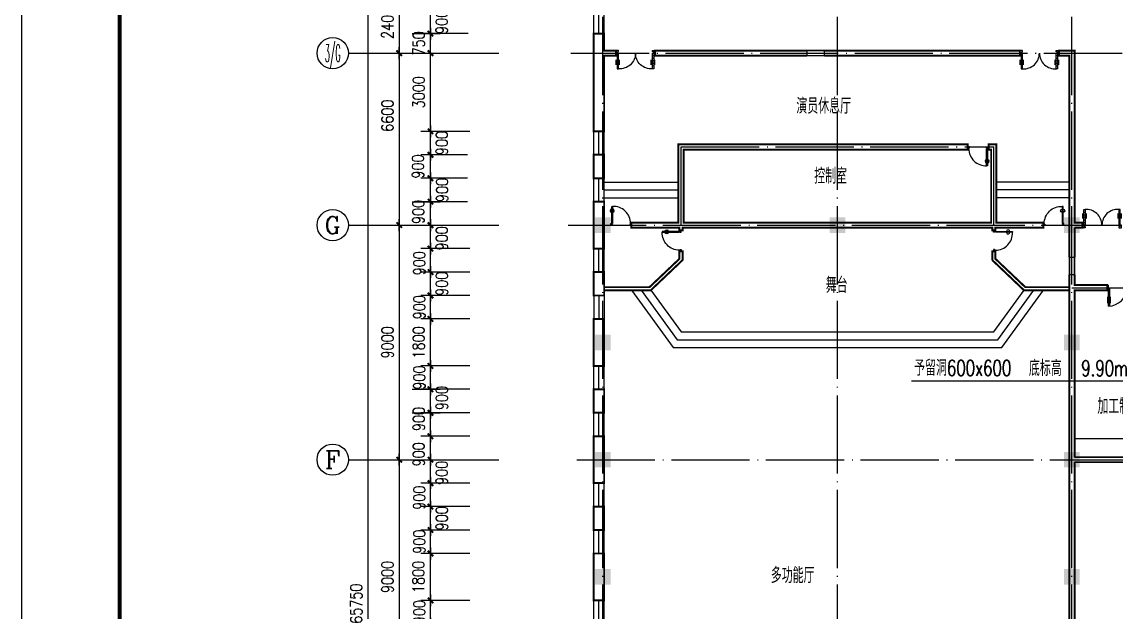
# Model space of a CAD drawing. Extents: x -55219 to 470149, y 494712 to 780039.
# Drawn here: x 78170 to 120154, y 735240 to 757890 of the extents above; entities that cross this region are included whole.
import ezdxf
from ezdxf.enums import TextEntityAlignment as Align

# ---------------------------------------------------------------- set-up
doc = ezdxf.new("R2010")
doc.units = 0
doc.header["$LTSCALE"] = 1500
doc.header["$MEASUREMENT"] = 0
doc.linetypes.add('DOTE', pattern=[2.42, 2, -0.2, 0.02, -0.2])
doc.layers.get('0').update_dxf_attribs({"linetype": 'CONTINUOUS'})
doc.layers.get('DEFPOINTS').update_dxf_attribs({"linetype": 'CONTINUOUS'})
for name, color, linetype in [('AXIS', 3, 'CONTINUOUS'), ('AXIS_TEXT', 7, 'CONTINUOUS'), ('COLUMN', 7, 'CONTINUOUS'), ('DOTE', 1, 'DOTE'), ('LVTRY', 6, 'CONTINUOUS'), ('PUB_DIM', 3, 'CONTINUOUS'), ('PUB_TEXT', 7, 'CONTINUOUS'), ('PUB_TITLE', 4, 'CONTINUOUS'), ('PUB_WALL', 255, 'CONTINUOUS'), ('STAIR', 2, 'CONTINUOUS'), ('WALL', 255, 'CONTINUOUS'), ('WINDOW', 2, 'CONTINUOUS'), ('WINDOW_TEXT', 7, 'CONTINUOUS')]:
    doc.layers.add(name, color=color, linetype=linetype)
doc.styles.add('_HZTXT', font='txt.shx', dxfattribs={"width": 0.8, "bigfont": 'hztxt.shx'})
doc.styles.add('COMPLEX', font='COMPLEX')
doc.styles.add('DIM_FONT', font='SIMPLEX.shx', dxfattribs={"width": 0.8})
doc.styles.add('SIMPLEX', font='SIMPLEX.SHX')
doc.dimstyles.new('AXIS150', dxfattribs={"dimscale": 1.5, "dimtxt": 300, "dimasz": 1, "dimexe": 250, "dimexo": 300, "dimgap": 150, "dimtad": 1, "dimdec": 0, "dimzin": 0, "dimdsep": 46, "dimtxsty": 'DIM_FONT', "dimblk": '_DIMX', "dimcen": 0.09, "dimse1": 1, "dimse2": 1, "dimclrt": 7, "dimadec": 0, "dimazin": 0, "dimtfac": 1, "dimtdec": 0, "dimtix": 1, "dimtmove": 2, "dimatfit": 3, "dimldrblk": '_DIMX', "dimfxl": 1, "dimtolj": 1, "dimtzin": 0, "dimarcsym": 0})
doc.dimstyles.new('DIMA150', dxfattribs={"dimscale": 1.5, "dimtxt": 300, "dimasz": 1, "dimexe": 250, "dimexo": 300, "dimgap": 150, "dimtad": 1, "dimdec": 0, "dimzin": 0, "dimdsep": 46, "dimtxsty": 'DIM_FONT', "dimblk": '_DIMX', "dimcen": 0.09, "dimse1": 1, "dimclrt": 7, "dimadec": 0, "dimazin": 0, "dimtfac": 1, "dimtdec": 0, "dimtix": 1, "dimtmove": 2, "dimatfit": 3, "dimldrblk": '_DIMX', "dimfxl": 1, "dimtolj": 1, "dimtzin": 0, "dimarcsym": 0})
doc.dimstyles.new('DIMB150', dxfattribs={"dimscale": 1.5, "dimtxt": 300, "dimasz": 1, "dimexe": 250, "dimexo": 300, "dimgap": 150, "dimtad": 1, "dimdec": 0, "dimzin": 0, "dimdsep": 46, "dimtxsty": 'DIM_FONT', "dimblk": '_DIMX', "dimcen": 0.09, "dimse2": 1, "dimclrt": 7, "dimadec": 0, "dimazin": 0, "dimtfac": 1, "dimtdec": 0, "dimtix": 1, "dimtmove": 2, "dimatfit": 3, "dimldrblk": '_DIMX', "dimfxl": 1, "dimtolj": 1, "dimtzin": 0, "dimarcsym": 0})
doc.dimstyles.new('DIMN150', dxfattribs={"dimscale": 1.5, "dimtxt": 300, "dimasz": 1, "dimexe": 250, "dimexo": 300, "dimgap": 150, "dimtad": 1, "dimdec": 0, "dimzin": 0, "dimdsep": 46, "dimtxsty": 'DIM_FONT', "dimblk": '_DIMX', "dimcen": 0.09, "dimclrt": 7, "dimadec": 0, "dimazin": 0, "dimtfac": 1, "dimtdec": 0, "dimtix": 1, "dimtmove": 2, "dimatfit": 3, "dimldrblk": '_DIMX', "dimfxl": 1, "dimtolj": 1, "dimtzin": 0, "dimarcsym": 0})

# ---------------------------------------------------------------- blocks, each defined once
blk = doc.blocks.new('_FZH')
blk.add_solid([(0.5, 0.5), (0.5, -0.5), (-0.5, 0.5), (-0.5, -0.5)])
blk = doc.blocks.new('_DIMX')
blk.add_line((-150, 0), (150, 0))
at = {"const_width": 50}
blk.add_lwpolyline([(-70, -70), (70, 70)], dxfattribs=at)
blk = doc.blocks.new('*D1139')
at = {"color": 0, "linetype": 'ByBlock'}
for p, q in [((95355, 741990), (93472, 741990)), ((93847, 741092), (93847, 741989))]:
    blk.add_line(p, q, dxfattribs=at)
at = {"layer": 'DEFPOINTS', "color": 0, "linetype": 'ByBlock'}
for p in [(93847, 741990), (95805, 741990), (95805, 741090)]:
    blk.add_point(p, dxfattribs=at)
at = {"color": 0, "linetype": 'ByBlock', "xscale": 1.5, "yscale": 1.5, "zscale": 1.5}
for p, rotation in [((93847, 741990), 90), ((93847, 741090), 270)]:
    blk.add_blockref('_DIMX', p, dxfattribs=dict(at, rotation=rotation))
at = {"color": 7, "linetype": 'ByBlock', "insert": (93394, 741293), "char_height": 450, "attachment_point": 5, "rotation": 90, "style": 'DIM_FONT'}
blk.add_mtext('\\A1;900', dxfattribs=at)
blk = doc.blocks.new('*D1138')
at = {"color": 0, "linetype": 'ByBlock'}
for p, q in [((95355, 742890), (93472, 742890)), ((93847, 741992), (93847, 742889)), ((95355, 741990), (93472, 741990))]:
    blk.add_line(p, q, dxfattribs=at)
at = {"layer": 'DEFPOINTS', "color": 0, "linetype": 'ByBlock'}
for p in [(93847, 742890), (95805, 742890), (95805, 741990)]:
    blk.add_point(p, dxfattribs=at)
at = {"color": 0, "linetype": 'ByBlock', "xscale": 1.5, "yscale": 1.5, "zscale": 1.5}
for p, rotation in [((93847, 742890), 90), ((93847, 741990), 270)]:
    blk.add_blockref('_DIMX', p, dxfattribs=dict(at, rotation=rotation))
at = {"color": 7, "linetype": 'ByBlock', "insert": (93397, 742650), "char_height": 450, "attachment_point": 5, "rotation": 90, "style": 'DIM_FONT'}
blk.add_mtext('\\A1;900', dxfattribs=at)
blk = doc.blocks.new('*D1137')
at = {"color": 0, "linetype": 'ByBlock'}
for p, q in [((93847, 749192), (93847, 750089)), ((95355, 749190), (93472, 749190))]:
    blk.add_line(p, q, dxfattribs=at)
at = {"layer": 'DEFPOINTS', "color": 0, "linetype": 'ByBlock'}
for p in [(93847, 750090), (95805, 750090), (95805, 749190)]:
    blk.add_point(p, dxfattribs=at)
at = {"color": 0, "linetype": 'ByBlock', "xscale": 1.5, "yscale": 1.5, "zscale": 1.5}
for p, rotation in [((93847, 750090), 90), ((93847, 749190), 270)]:
    blk.add_blockref('_DIMX', p, dxfattribs=dict(at, rotation=rotation))
at = {"color": 7, "linetype": 'ByBlock', "insert": (94279, 749584), "char_height": 450, "attachment_point": 5, "rotation": 90, "style": 'DIM_FONT'}
blk.add_mtext('\\A1;900', dxfattribs=at)
blk = doc.blocks.new('*D1136')
at = {"color": 0, "linetype": 'ByBlock'}
for p, q in [((93150, 743790), (94222, 743790)), ((93847, 742892), (93847, 743789)), ((93150, 742890), (94222, 742890))]:
    blk.add_line(p, q, dxfattribs=at)
at = {"layer": 'DEFPOINTS', "color": 0, "linetype": 'ByBlock'}
for p in [(92700, 743790), (93847, 743790), (92700, 742890)]:
    blk.add_point(p, dxfattribs=at)
at = {"color": 0, "linetype": 'ByBlock', "xscale": 1.5, "yscale": 1.5, "zscale": 1.5}
for p, rotation in [((93847, 743790), 90), ((93847, 742890), 270)]:
    blk.add_blockref('_DIMX', p, dxfattribs=dict(at, rotation=rotation))
at = {"color": 7, "linetype": 'ByBlock', "insert": (94282, 743453), "char_height": 450, "attachment_point": 5, "rotation": 90, "style": 'DIM_FONT'}
blk.add_mtext('\\A1;900', dxfattribs=at)
blk = doc.blocks.new('*D1135')
at = {"color": 0, "linetype": 'ByBlock'}
for p, q in [((95355, 744690), (93472, 744690)), ((93847, 743792), (93847, 744689)), ((95355, 743790), (93472, 743790))]:
    blk.add_line(p, q, dxfattribs=at)
at = {"layer": 'DEFPOINTS', "color": 0, "linetype": 'ByBlock'}
for p in [(93847, 744690), (95805, 744690), (95805, 743790)]:
    blk.add_point(p, dxfattribs=at)
at = {"color": 0, "linetype": 'ByBlock', "xscale": 1.5, "yscale": 1.5, "zscale": 1.5}
for p, rotation in [((93847, 744690), 90), ((93847, 743790), 270)]:
    blk.add_blockref('_DIMX', p, dxfattribs=dict(at, rotation=rotation))
at = {"color": 7, "linetype": 'ByBlock', "insert": (93418, 744240), "char_height": 450, "attachment_point": 5, "rotation": 90, "style": 'DIM_FONT'}
blk.add_mtext('\\A1;900', dxfattribs=at)
blk = doc.blocks.new('*D1134')
at = {"color": 0, "linetype": 'ByBlock'}
for p, q in [((95355, 746490), (93472, 746490)), ((93847, 744692), (93847, 746489)), ((95355, 744690), (93472, 744690))]:
    blk.add_line(p, q, dxfattribs=at)
at = {"layer": 'DEFPOINTS', "color": 0, "linetype": 'ByBlock'}
for p in [(93847, 746490), (95805, 746490), (95805, 744690)]:
    blk.add_point(p, dxfattribs=at)
at = {"color": 0, "linetype": 'ByBlock', "xscale": 1.5, "yscale": 1.5, "zscale": 1.5}
for p, rotation in [((93847, 746490), 90), ((93847, 744690), 270)]:
    blk.add_blockref('_DIMX', p, dxfattribs=dict(at, rotation=rotation))
at = {"color": 7, "linetype": 'ByBlock', "insert": (93393, 745590), "char_height": 450, "attachment_point": 5, "rotation": 90, "style": 'DIM_FONT'}
blk.add_mtext('\\A1;1800', dxfattribs=at)
blk = doc.blocks.new('*D1133')
at = {"color": 0, "linetype": 'ByBlock'}
for p, q in [((95355, 747390), (93472, 747390)), ((93847, 746492), (93847, 747389)), ((95355, 746490), (93472, 746490))]:
    blk.add_line(p, q, dxfattribs=at)
at = {"layer": 'DEFPOINTS', "color": 0, "linetype": 'ByBlock'}
for p in [(93847, 747390), (95805, 747390), (95805, 746490)]:
    blk.add_point(p, dxfattribs=at)
at = {"color": 0, "linetype": 'ByBlock', "xscale": 1.5, "yscale": 1.5, "zscale": 1.5}
for p, rotation in [((93847, 747390), 90), ((93847, 746490), 270)]:
    blk.add_blockref('_DIMX', p, dxfattribs=dict(at, rotation=rotation))
at = {"color": 7, "linetype": 'ByBlock', "insert": (93418, 746940), "char_height": 450, "attachment_point": 5, "rotation": 90, "style": 'DIM_FONT'}
blk.add_mtext('\\A1;900', dxfattribs=at)
blk = doc.blocks.new('*D1132')
at = {"color": 0, "linetype": 'ByBlock'}
for p, q in [((95355, 748290), (93472, 748290)), ((93847, 747392), (93847, 748289)), ((95355, 747390), (93472, 747390))]:
    blk.add_line(p, q, dxfattribs=at)
at = {"layer": 'DEFPOINTS', "color": 0, "linetype": 'ByBlock'}
for p in [(93847, 748290), (95805, 748290), (95805, 747390)]:
    blk.add_point(p, dxfattribs=at)
at = {"color": 0, "linetype": 'ByBlock', "xscale": 1.5, "yscale": 1.5, "zscale": 1.5}
for p, rotation in [((93847, 748290), 90), ((93847, 747390), 270)]:
    blk.add_blockref('_DIMX', p, dxfattribs=dict(at, rotation=rotation))
at = {"color": 7, "linetype": 'ByBlock', "insert": (94282, 747840), "char_height": 450, "attachment_point": 5, "rotation": 90, "style": 'DIM_FONT'}
blk.add_mtext('\\A1;900', dxfattribs=at)
blk = doc.blocks.new('*D1131')
at = {"color": 0, "linetype": 'ByBlock'}
for p, q in [((95355, 749190), (93472, 749190)), ((93847, 748292), (93847, 749189)), ((95355, 748290), (93472, 748290))]:
    blk.add_line(p, q, dxfattribs=at)
at = {"layer": 'DEFPOINTS', "color": 0, "linetype": 'ByBlock'}
for p in [(93847, 749190), (95805, 749190), (95805, 748290)]:
    blk.add_point(p, dxfattribs=at)
at = {"color": 0, "linetype": 'ByBlock', "xscale": 1.5, "yscale": 1.5, "zscale": 1.5}
for p, rotation in [((93847, 749190), 90), ((93847, 748290), 270)]:
    blk.add_blockref('_DIMX', p, dxfattribs=dict(at, rotation=rotation))
at = {"color": 7, "linetype": 'ByBlock', "insert": (93418, 748628), "char_height": 450, "attachment_point": 5, "rotation": 90, "style": 'DIM_FONT'}
blk.add_mtext('\\A1;900', dxfattribs=at)
blk = doc.blocks.new('*D1129')
at = {"color": 0, "linetype": 'ByBlock'}
for p, q in [((95293, 758340), (93472, 758340)), ((93847, 757442), (93847, 758339)), ((95293, 757440), (93472, 757440))]:
    blk.add_line(p, q, dxfattribs=at)
at = {"layer": 'DEFPOINTS', "color": 0, "linetype": 'ByBlock'}
for p in [(93847, 758340), (95743, 758340), (95743, 757440)]:
    blk.add_point(p, dxfattribs=at)
at = {"color": 0, "linetype": 'ByBlock', "xscale": 1.5, "yscale": 1.5, "zscale": 1.5}
for p, rotation in [((93847, 758340), 90), ((93847, 757440), 270)]:
    blk.add_blockref('_DIMX', p, dxfattribs=dict(at, rotation=rotation))
at = {"color": 7, "linetype": 'ByBlock', "insert": (94279, 757890), "char_height": 450, "attachment_point": 5, "rotation": 90, "style": 'DIM_FONT'}
blk.add_mtext('\\A1;900', dxfattribs=at)
blk = doc.blocks.new('*D1128')
at = {"color": 0, "linetype": 'ByBlock'}
for p, q in [((93150, 757440), (94222, 757440)), ((93847, 757442), (93847, 757443)), ((93847, 756690), (93847, 757440)), ((93847, 756689), (93847, 756687))]:
    blk.add_line(p, q, dxfattribs=at)
at = {"layer": 'DEFPOINTS', "color": 0, "linetype": 'ByBlock'}
for p in [(92700, 757440), (93847, 757440), (92700, 756690)]:
    blk.add_point(p, dxfattribs=at)
at = {"color": 0, "linetype": 'ByBlock', "xscale": 1.5, "yscale": 1.5, "zscale": 1.5}
for p, rotation in [((93847, 757440), 270), ((93847, 756690), 90)]:
    blk.add_blockref('_DIMX', p, dxfattribs=dict(at, rotation=rotation))
at = {"color": 7, "linetype": 'ByBlock', "insert": (93397, 757065), "char_height": 450, "attachment_point": 5, "rotation": 90, "style": 'DIM_FONT'}
blk.add_mtext('\\A1;750', dxfattribs=at)
blk = doc.blocks.new('*D1127')
at = {"color": 0, "linetype": 'ByBlock'}
for p, q in [((93847, 753692), (93847, 756689)), ((95355, 753690), (93472, 753690))]:
    blk.add_line(p, q, dxfattribs=at)
at = {"layer": 'DEFPOINTS', "color": 0, "linetype": 'ByBlock'}
for p in [(93847, 756690), (95805, 756690), (95805, 753690)]:
    blk.add_point(p, dxfattribs=at)
at = {"color": 0, "linetype": 'ByBlock', "xscale": 1.5, "yscale": 1.5, "zscale": 1.5}
for p, rotation in [((93847, 756690), 90), ((93847, 753690), 270)]:
    blk.add_blockref('_DIMX', p, dxfattribs=dict(at, rotation=rotation))
at = {"color": 7, "linetype": 'ByBlock', "insert": (93397, 755190), "char_height": 450, "attachment_point": 5, "rotation": 90, "style": 'DIM_FONT'}
blk.add_mtext('\\A1;3000', dxfattribs=at)
blk = doc.blocks.new('*D1126')
at = {"color": 0, "linetype": 'ByBlock'}
for p, q in [((95269, 753690), (93472, 753690)), ((93847, 752792), (93847, 753689)), ((95269, 752790), (93472, 752790))]:
    blk.add_line(p, q, dxfattribs=at)
at = {"layer": 'DEFPOINTS', "color": 0, "linetype": 'ByBlock'}
for p in [(93847, 753690), (95719, 753690), (95719, 752790)]:
    blk.add_point(p, dxfattribs=at)
at = {"color": 0, "linetype": 'ByBlock', "xscale": 1.5, "yscale": 1.5, "zscale": 1.5}
for p, rotation in [((93847, 753690), 90), ((93847, 752790), 270)]:
    blk.add_blockref('_DIMX', p, dxfattribs=dict(at, rotation=rotation))
at = {"color": 7, "linetype": 'ByBlock', "insert": (94279, 753240), "char_height": 450, "attachment_point": 5, "rotation": 90, "style": 'DIM_FONT'}
blk.add_mtext('\\A1;900', dxfattribs=at)
blk = doc.blocks.new('*D1125')
at = {"color": 0, "linetype": 'ByBlock'}
for p, q in [((95269, 752790), (93472, 752790)), ((93847, 751892), (93847, 752789)), ((95269, 751890), (93472, 751890))]:
    blk.add_line(p, q, dxfattribs=at)
at = {"layer": 'DEFPOINTS', "color": 0, "linetype": 'ByBlock'}
for p in [(93847, 752790), (95719, 752790), (95719, 751890)]:
    blk.add_point(p, dxfattribs=at)
at = {"color": 0, "linetype": 'ByBlock', "xscale": 1.5, "yscale": 1.5, "zscale": 1.5}
for p, rotation in [((93847, 752790), 90), ((93847, 751890), 270)]:
    blk.add_blockref('_DIMX', p, dxfattribs=dict(at, rotation=rotation))
at = {"color": 7, "linetype": 'ByBlock', "insert": (93366, 752340), "char_height": 450, "attachment_point": 5, "rotation": 90, "style": 'DIM_FONT'}
blk.add_mtext('\\A1;900', dxfattribs=at)
blk = doc.blocks.new('*D1124')
at = {"color": 0, "linetype": 'ByBlock'}
for p, q in [((95269, 751890), (93472, 751890)), ((93847, 750992), (93847, 751889)), ((95269, 750990), (93472, 750990))]:
    blk.add_line(p, q, dxfattribs=at)
at = {"layer": 'DEFPOINTS', "color": 0, "linetype": 'ByBlock'}
for p in [(93847, 751890), (95719, 751890), (95719, 750990)]:
    blk.add_point(p, dxfattribs=at)
at = {"color": 0, "linetype": 'ByBlock', "xscale": 1.5, "yscale": 1.5, "zscale": 1.5}
for p, rotation in [((93847, 751890), 90), ((93847, 750990), 270)]:
    blk.add_blockref('_DIMX', p, dxfattribs=dict(at, rotation=rotation))
at = {"color": 7, "linetype": 'ByBlock', "insert": (94293, 751440), "char_height": 450, "attachment_point": 5, "rotation": 90, "style": 'DIM_FONT'}
blk.add_mtext('\\A1;900', dxfattribs=at)
blk = doc.blocks.new('*D1123')
at = {"color": 0, "linetype": 'ByBlock'}
for p, q in [((93150, 750990), (94222, 750990)), ((93847, 750092), (93847, 750989))]:
    blk.add_line(p, q, dxfattribs=at)
at = {"layer": 'DEFPOINTS', "color": 0, "linetype": 'ByBlock'}
for p in [(92700, 750990), (93847, 750990), (92700, 750090)]:
    blk.add_point(p, dxfattribs=at)
at = {"color": 0, "linetype": 'ByBlock', "xscale": 1.5, "yscale": 1.5, "zscale": 1.5}
for p, rotation in [((93847, 750990), 90), ((93847, 750090), 270)]:
    blk.add_blockref('_DIMX', p, dxfattribs=dict(at, rotation=rotation))
at = {"color": 7, "linetype": 'ByBlock', "insert": (93380, 750597), "char_height": 450, "attachment_point": 5, "rotation": 90, "style": 'DIM_FONT'}
blk.add_mtext('\\A1;900', dxfattribs=at)
blk = doc.blocks.new('*D1122')
at = {"color": 0, "linetype": 'ByBlock'}
for p, q in [((93847, 740192), (93847, 741089)), ((95355, 740190), (93472, 740190))]:
    blk.add_line(p, q, dxfattribs=at)
at = {"layer": 'DEFPOINTS', "color": 0, "linetype": 'ByBlock'}
for p in [(93847, 741090), (95805, 741090), (95805, 740190)]:
    blk.add_point(p, dxfattribs=at)
at = {"color": 0, "linetype": 'ByBlock', "xscale": 1.5, "yscale": 1.5, "zscale": 1.5}
for p, rotation in [((93847, 741090), 90), ((93847, 740190), 270)]:
    blk.add_blockref('_DIMX', p, dxfattribs=dict(at, rotation=rotation))
at = {"color": 7, "linetype": 'ByBlock', "insert": (94279, 740584), "char_height": 450, "attachment_point": 5, "rotation": 90, "style": 'DIM_FONT'}
blk.add_mtext('\\A1;900', dxfattribs=at)
blk = doc.blocks.new('*D1121')
at = {"color": 0, "linetype": 'ByBlock'}
for p, q in [((95355, 740190), (93472, 740190)), ((93847, 739292), (93847, 740189)), ((95355, 739290), (93472, 739290))]:
    blk.add_line(p, q, dxfattribs=at)
at = {"layer": 'DEFPOINTS', "color": 0, "linetype": 'ByBlock'}
for p in [(93847, 740190), (95805, 740190), (95805, 739290)]:
    blk.add_point(p, dxfattribs=at)
at = {"color": 0, "linetype": 'ByBlock', "xscale": 1.5, "yscale": 1.5, "zscale": 1.5}
for p, rotation in [((93847, 740190), 90), ((93847, 739290), 270)]:
    blk.add_blockref('_DIMX', p, dxfattribs=dict(at, rotation=rotation))
at = {"color": 7, "linetype": 'ByBlock', "insert": (93418, 739628), "char_height": 450, "attachment_point": 5, "rotation": 90, "style": 'DIM_FONT'}
blk.add_mtext('\\A1;900', dxfattribs=at)
blk = doc.blocks.new('*D1120')
at = {"color": 0, "linetype": 'ByBlock'}
for p, q in [((95355, 739290), (93472, 739290)), ((93847, 738392), (93847, 739289)), ((95355, 738390), (93472, 738390))]:
    blk.add_line(p, q, dxfattribs=at)
at = {"layer": 'DEFPOINTS', "color": 0, "linetype": 'ByBlock'}
for p in [(93847, 739290), (95805, 739290), (95805, 738390)]:
    blk.add_point(p, dxfattribs=at)
at = {"color": 0, "linetype": 'ByBlock', "xscale": 1.5, "yscale": 1.5, "zscale": 1.5}
for p, rotation in [((93847, 739290), 90), ((93847, 738390), 270)]:
    blk.add_blockref('_DIMX', p, dxfattribs=dict(at, rotation=rotation))
at = {"color": 7, "linetype": 'ByBlock', "insert": (94282, 738840), "char_height": 450, "attachment_point": 5, "rotation": 90, "style": 'DIM_FONT'}
blk.add_mtext('\\A1;900', dxfattribs=at)
blk = doc.blocks.new('*D1119')
at = {"color": 0, "linetype": 'ByBlock'}
for p, q in [((95355, 738390), (93472, 738390)), ((93847, 737492), (93847, 738389)), ((95355, 737490), (93472, 737490))]:
    blk.add_line(p, q, dxfattribs=at)
at = {"layer": 'DEFPOINTS', "color": 0, "linetype": 'ByBlock'}
for p in [(93847, 738390), (95805, 738390), (95805, 737490)]:
    blk.add_point(p, dxfattribs=at)
at = {"color": 0, "linetype": 'ByBlock', "xscale": 1.5, "yscale": 1.5, "zscale": 1.5}
for p, rotation in [((93847, 738390), 90), ((93847, 737490), 270)]:
    blk.add_blockref('_DIMX', p, dxfattribs=dict(at, rotation=rotation))
at = {"color": 7, "linetype": 'ByBlock', "insert": (93418, 737940), "char_height": 450, "attachment_point": 5, "rotation": 90, "style": 'DIM_FONT'}
blk.add_mtext('\\A1;900', dxfattribs=at)
blk = doc.blocks.new('*D1118')
at = {"color": 0, "linetype": 'ByBlock'}
for p, q in [((95355, 737490), (93472, 737490)), ((93847, 735692), (93847, 737489)), ((95355, 735690), (93472, 735690))]:
    blk.add_line(p, q, dxfattribs=at)
at = {"layer": 'DEFPOINTS', "color": 0, "linetype": 'ByBlock'}
for p in [(93847, 737490), (95805, 737490), (95805, 735690)]:
    blk.add_point(p, dxfattribs=at)
at = {"color": 0, "linetype": 'ByBlock', "xscale": 1.5, "yscale": 1.5, "zscale": 1.5}
for p, rotation in [((93847, 737490), 90), ((93847, 735690), 270)]:
    blk.add_blockref('_DIMX', p, dxfattribs=dict(at, rotation=rotation))
at = {"color": 7, "linetype": 'ByBlock', "insert": (93383, 736590), "char_height": 450, "attachment_point": 5, "rotation": 90, "style": 'DIM_FONT'}
blk.add_mtext('\\A1;1800', dxfattribs=at)
blk = doc.blocks.new('*D1117')
at = {"color": 0, "linetype": 'ByBlock'}
for p, q in [((95355, 735690), (93472, 735690)), ((93847, 734792), (93847, 735689)), ((95355, 734790), (93472, 734790))]:
    blk.add_line(p, q, dxfattribs=at)
at = {"layer": 'DEFPOINTS', "color": 0, "linetype": 'ByBlock'}
for p in [(93847, 735690), (95805, 735690), (95805, 734790)]:
    blk.add_point(p, dxfattribs=at)
at = {"color": 0, "linetype": 'ByBlock', "xscale": 1.5, "yscale": 1.5, "zscale": 1.5}
for p, rotation in [((93847, 735690), 90), ((93847, 734790), 270)]:
    blk.add_blockref('_DIMX', p, dxfattribs=dict(at, rotation=rotation))
at = {"color": 7, "linetype": 'ByBlock', "insert": (93418, 735240), "char_height": 450, "attachment_point": 5, "rotation": 90, "style": 'DIM_FONT'}
blk.add_mtext('\\A1;900', dxfattribs=at)
blk = doc.blocks.new('_WBLK')
for p, q in [((-0.5, 0.5), (0.5, 0.5)), ((-0.5, 0), (0.5, 0)), ((-0.5, -0.5), (0.5, -0.5))]:
    blk.add_line(p, q)
at = {"layer": 'WINDOW_TEXT', "style": 'SIMPLEX', "flags": 9}
blk.add_attdef('A', text='', height=1, dxfattribs=at).set_placement((0, 1.5), align=Align.MIDDLE)
blk = doc.blocks.new('M_A20TUI')
for p, q in [((-0.483, 0.396), (-0.483, 0.235)), ((-0.467, 0.471), (-0.467, -0.062)), ((-0.433, 0.47), (-0.433, 0.004)), ((-0.417, 0.396), (-0.417, 0.235)), ((0.417, 0.396), (0.417, 0.235)), ((0.433, 0.47), (0.433, 0.004)), ((0.467, 0.471), (0.467, -0.062)), ((0.483, 0.396), (0.483, 0.235)), ((-0.5, 0.004), (-0.433, 0.004)), ((-0.5, 0.004), (-0.5, -0.062)), ((0.5, 0.004), (0.433, 0.004)), ((0.5, 0.004), (0.5, -0.062)), ((-0.5, -0.062), (-0.467, -0.062)), ((0.5, -0.062), (0.467, -0.062))]:
    blk.add_line(p, q)
for centre, start, end in [((-0.467, 0.004), 0, 90), ((0.467, 0.004), 90, 180)]:
    blk.add_arc(centre, 0.467, start, end)
blk = doc.blocks.new('M_A21OEG')
for p, q in [((-0.495, 0.3), (-0.495, 0.172)), ((-0.467, 0), (-0.467, 0.4)), ((-0.467, 0), (-0.467, 0.4)), ((-0.467, 0.4), (-0.433, 0.4)), ((-0.467, 0), (-0.467, 0.4)), ((-0.467, 0.333), (-0.433, 0.333)), ((-0.433, 0.4), (-0.433, 0)), ((-0.433, 0.4), (-0.433, 0)), ((-0.405, 0.3), (-0.405, 0.172)), ((0.405, 0.3), (0.405, 0.172)), ((0.433, 0.4), (0.433, 0)), ((0.467, 0.4), (0.433, 0.4)), ((0.467, 0.333), (0.433, 0.333)), ((0.467, 0), (0.467, 0.4)), ((0.495, 0.3), (0.495, 0.172)), ((-0.5, 0), (-0.467, 0)), ((-0.5, -0.067), (-0.5, 0)), ((-0.5, -0.067), (-0.5, 0)), ((-0.467, 0.267), (-0.433, 0.267)), ((-0.467, 0.2), (-0.433, 0.2)), ((-0.467, 0.133), (-0.433, 0.133)), ((-0.467, 0.067), (-0.433, 0.067)), ((-0.467, 0), (-0.467, -0.033)), ((-0.433, 0), (-0.467, 0)), ((-0.433, 0), (-0.467, 0)), ((-0.467, 0), (-0.467, -0.033)), ((-0.433, 0), (-0.467, 0)), ((0.467, 0.267), (0.433, 0.267)), ((0.467, 0.2), (0.433, 0.2)), ((0.467, 0.133), (0.433, 0.133)), ((0.467, 0.067), (0.433, 0.067)), ((0.433, 0), (0.467, 0)), ((0.467, 0), (0.467, -0.033)), ((0.5, 0), (0.467, 0)), ((0.5, -0.067), (0.5, 0)), ((-0.433, -0.067), (-0.5, -0.067)), ((-0.467, -0.033), (-0.433, -0.033)), ((-0.433, -0.033), (-0.433, -0.067)), ((0.467, -0.033), (0.433, -0.033)), ((0.433, -0.033), (0.433, -0.067)), ((0.433, -0.067), (0.5, -0.067))]:
    blk.add_line(p, q)
for centre, start, end in [((-0.4, 0.001), 359.8007, 94.7805), ((0.4, 0.001), 85.2195, 180.1993)]:
    blk.add_arc(centre, 0.4, start, end)
blk = doc.blocks.new('*D1030')
at = {"color": 0, "linetype": 'ByBlock'}
for p, q in [((95355, 768439), (91072, 768439)), ((91447, 768437), (91447, 702690)), ((95355, 702689), (91072, 702689))]:
    blk.add_line(p, q, dxfattribs=at)
at = {"layer": 'DEFPOINTS', "color": 0, "linetype": 'ByBlock'}
for p in [(95805, 768439), (91447, 702689), (95805, 702689)]:
    blk.add_point(p, dxfattribs=at)
at = {"color": 0, "linetype": 'ByBlock', "xscale": 1.5, "yscale": 1.5, "zscale": 1.5}
for p, rotation in [((91447, 768439), 90), ((91447, 702689), 270)]:
    blk.add_blockref('_DIMX', p, dxfattribs=dict(at, rotation=rotation))
at = {"color": 7, "linetype": 'ByBlock', "insert": (90997, 735564), "char_height": 450, "attachment_point": 5, "rotation": 90, "style": 'DIM_FONT'}
blk.add_mtext('\\A1;65750', dxfattribs=at)
blk = doc.blocks.new('*D1027')
at = {"color": 0, "linetype": 'ByBlock'}
blk.add_line((92647, 741089), (92647, 732092), dxfattribs=at)
at = {"layer": 'DEFPOINTS', "color": 0, "linetype": 'ByBlock'}
for p in [(96474, 741090), (92647, 732090), (96474, 732090)]:
    blk.add_point(p, dxfattribs=at)
at = {"color": 0, "linetype": 'ByBlock', "xscale": 1.5, "yscale": 1.5, "zscale": 1.5}
for p, rotation in [((92647, 741090), 90), ((92647, 732090), 270)]:
    blk.add_blockref('_DIMX', p, dxfattribs=dict(at, rotation=rotation))
at = {"color": 7, "linetype": 'ByBlock', "insert": (92197, 736590), "char_height": 450, "attachment_point": 5, "rotation": 90, "style": 'DIM_FONT'}
blk.add_mtext('\\A1;9000', dxfattribs=at)
blk = doc.blocks.new('*D1026')
at = {"color": 0, "linetype": 'ByBlock'}
blk.add_line((92647, 750089), (92647, 741092), dxfattribs=at)
at = {"layer": 'DEFPOINTS', "color": 0, "linetype": 'ByBlock'}
for p in [(96474, 750090), (92647, 741090), (96474, 741090)]:
    blk.add_point(p, dxfattribs=at)
at = {"color": 0, "linetype": 'ByBlock', "xscale": 1.5, "yscale": 1.5, "zscale": 1.5}
for p, rotation in [((92647, 750090), 90), ((92647, 741090), 270)]:
    blk.add_blockref('_DIMX', p, dxfattribs=dict(at, rotation=rotation))
at = {"color": 7, "linetype": 'ByBlock', "insert": (92197, 745590), "char_height": 450, "attachment_point": 5, "rotation": 90, "style": 'DIM_FONT'}
blk.add_mtext('\\A1;9000', dxfattribs=at)
blk = doc.blocks.new('*D1024')
at = {"color": 0, "linetype": 'ByBlock'}
blk.add_line((92647, 756689), (92647, 750092), dxfattribs=at)
at = {"layer": 'DEFPOINTS', "color": 0, "linetype": 'ByBlock'}
for p in [(96474, 756690), (92647, 750090), (96474, 750090)]:
    blk.add_point(p, dxfattribs=at)
at = {"color": 0, "linetype": 'ByBlock', "xscale": 1.5, "yscale": 1.5, "zscale": 1.5}
for p, rotation in [((92647, 756690), 90), ((92647, 750090), 270)]:
    blk.add_blockref('_DIMX', p, dxfattribs=dict(at, rotation=rotation))
at = {"color": 7, "linetype": 'ByBlock', "insert": (92197, 754290), "char_height": 450, "attachment_point": 5, "rotation": 90, "style": 'DIM_FONT'}
blk.add_mtext('\\A1;6600', dxfattribs=at)
blk = doc.blocks.new('*D1023')
at = {"color": 0, "linetype": 'ByBlock'}
blk.add_line((92647, 759089), (92647, 756692), dxfattribs=at)
at = {"layer": 'DEFPOINTS', "color": 0, "linetype": 'ByBlock'}
for p in [(96474, 759090), (92647, 756690), (96474, 756690)]:
    blk.add_point(p, dxfattribs=at)
at = {"color": 0, "linetype": 'ByBlock', "xscale": 1.5, "yscale": 1.5, "zscale": 1.5}
for p, rotation in [((92647, 759090), 90), ((92647, 756690), 270)]:
    blk.add_blockref('_DIMX', p, dxfattribs=dict(at, rotation=rotation))
at = {"color": 7, "linetype": 'ByBlock', "insert": (92197, 757853), "char_height": 450, "attachment_point": 5, "rotation": 90, "style": 'DIM_FONT'}
blk.add_mtext('\\A1;2400', dxfattribs=at)
blk = doc.blocks.new('_AXISO')
blk.add_circle((0, 0), 0.5)
at = {"layer": 'AXIS_TEXT', "style": 'COMPLEX', "width": 1.041667}
blk.add_attdef('A', text='', height=0.56, dxfattribs=at).set_placement((-0.25, -0.28), (0.25, -0.28), align=Align.FIT)
blk = doc.blocks.new('M_A22TIB')
for p, q in [((-0.449, 0.076), (-0.449, 0.898)), ((-0.449, 0.898), (-0.408, 0.898)), ((-0.408, 0.898), (-0.408, 0.076)), ((-0.49, 0.076), (-0.449, 0.076)), ((-0.49, -0.006), (-0.49, 0.076)), ((-0.449, 0.076), (-0.449, 0.035)), ((-0.408, 0.076), (-0.449, 0.076)), ((-0.449, 0.035), (-0.408, 0.035)), ((-0.408, 0.035), (-0.408, -0.006)), ((0.455, 0.035), (0.414, 0.035)), ((0.414, 0.035), (0.414, -0.006)), ((0.496, 0.076), (0.455, 0.076)), ((0.455, 0.076), (0.455, 0.035)), ((0.496, -0.006), (0.496, 0.076)), ((-0.408, -0.006), (-0.49, -0.006)), ((-0.49, -0.006), (-0.49, -0.006)), ((0.414, -0.006), (0.496, -0.006)), ((0.496, -0.006), (0.496, -0.006))]:
    blk.add_line(p, q)
for centre, radius, start, end in [((-0.449, 0.689), 0.0791, 90, 270), ((-0.367, 0.077), 0.822, 359.9283, 92.866), ((-0.408, 0.689), 0.0791, 270, 90)]:
    blk.add_arc(centre, radius, start, end)

msp = doc.modelspace()

# ---------------------------------------------------------------- linework, layer by layer
at = {"layer": 'AXIS'}
for p, q in [((90696.8, 756690.4), (96474.2, 756690.4)), ((90696.8, 750090.4), (96474.2, 750090.4)), ((90696.8, 741090.4), (96474.2, 741090.4))]:
    msp.add_line(p, q, dxfattribs=at)
at = {"layer": 'DOTE'}
for p, q in [((100460.5, 700628.4), (100460.5, 770865.1)), ((109460.5, 700628.4), (109460.5, 770865.1)), ((118460.5, 700628.4), (118460.5, 770865.1)), ((99234.7, 756690.4), (161210.5, 756690.4)), ((103460.5, 753090.4), (115460.5, 753090.4)), ((103460.5, 750090.4), (103460.5, 753090.4)), ((115460.5, 750090.4), (115460.5, 753090.4)), ((99126.1, 750090.4), (175658.6, 750090.4)), ((118460.5, 747690.4), (161210.5, 747690.4)), ((99460.5, 741090.4), (180472.7, 741090.4))]:
    msp.add_line(p, q, dxfattribs=at)
at = {"layer": 'LVTRY'}
for p, q in [((108290.5, 756790.4), (108960.5, 756790.4)), ((112302.8, 744114), (121686.1, 744114))]:
    msp.add_line(p, q, dxfattribs=at)
at = {"layer": 'LVTRY', "const_width": 50}
for points in [[(108290.5, 756590.4), (108290.5, 756790.4)], [(108960.5, 756790.4), (108960.5, 756590.4)], [(118560.5, 748860.4), (118360.5, 748860.4)], [(118360.5, 748190.4), (118560.5, 748190.4)]]:
    msp.add_lwpolyline(points, dxfattribs=at)
at = {"layer": 'PUB_TITLE'}
msp.add_lwpolyline([(78169.5, 690938.8), (78169.5, 780038.8), (204319.5, 780038.8), (204319.5, 690938.8)], close=True, dxfattribs=at)
at = {"layer": 'PUB_TITLE', "const_width": 150}
msp.add_lwpolyline([(81919.5, 692438.8), (202819.5, 692438.8), (202819.5, 778538.8), (81919.5, 778538.8)], close=True, dxfattribs=at)
at = {"layer": 'PUB_WALL'}
for p, q in [((117960.5, 756790.4), (118560.5, 756790.4)), ((117960.5, 756590.4), (117960.5, 756790.4)), ((117960.5, 756790.4), (117960.5, 756590.4)), ((118560.5, 756790.4), (117960.5, 756790.4)), ((118360.5, 756590.4), (117960.5, 756590.4)), ((117960.5, 756590.4), (118360.5, 756590.4)), ((118360.5, 752590.4), (118360.5, 756590.4)), ((118360.5, 756590.4), (118360.5, 752590.4)), ((118560.5, 756790.4), (118560.5, 750190.4)), ((118560.5, 750190.4), (118560.5, 756790.4)), ((118360.5, 723190.4), (118360.5, 752590.4)), ((118360.5, 752590.4), (118360.5, 723190.4)), ((118560.5, 750190.4), (118860.5, 750190.4)), ((118860.5, 750190.4), (118560.5, 750190.4)), ((118560.5, 749990.4), (118560.5, 747790.4)), ((118860.5, 749990.4), (118560.5, 749990.4)), ((118560.5, 749990.4), (118860.5, 749990.4)), ((118560.5, 747790.4), (118560.5, 749990.4)), ((118860.5, 750190.4), (118860.5, 749990.4)), ((118860.5, 749990.4), (118860.5, 750190.4)), ((118560.5, 747790.4), (119810.5, 747790.4)), ((119810.5, 747790.4), (118560.5, 747790.4)), ((119810.5, 747790.4), (119810.5, 747590.4)), ((119810.5, 747590.4), (119810.5, 747790.4)), ((118560.5, 747590.4), (118560.5, 741190.4)), ((119810.5, 747590.4), (118560.5, 747590.4)), ((118560.5, 747590.4), (119810.5, 747590.4)), ((118560.5, 741190.4), (118560.5, 747590.4)), ((118560.5, 740990.4), (118560.5, 723090.4)), ((118560.5, 723090.4), (118560.5, 740990.4))]:
    msp.add_line(p, q, dxfattribs=at)
at = {"layer": 'PUB_WALL', "const_width": 75}
for points in [[(100510.5, 756590.4), (100510.5, 753690.4), (100110.5, 753690.4), (100110.5, 756790.4), (100110.5, 757440.4), (100510.5, 757440.4), (100510.5, 756790.4), (100960.5, 756790.4), (100960.5, 756590.4)], [(100510.5, 756590.4), (100510.5, 753690.4), (100110.5, 753690.4), (100110.5, 756790.4), (100110.5, 757440.4), (100510.5, 757440.4), (100510.5, 756790.4), (100960.5, 756790.4), (100960.5, 756590.4)], [(115360.5, 752990.4), (115260.5, 752990.4), (115260.5, 753190.4), (115560.5, 753190.4), (115560.5, 750190.4), (117363.6, 750190.4), (117363.6, 749990.4), (115520.5, 749990.4), (115520.5, 749890.4), (115400.5, 749890.4), (115400.5, 749990.4), (103520.5, 749990.4), (103520.5, 749890.4), (103400.5, 749890.4), (103400.5, 749990.4), (101557.4, 749990.4), (101557.4, 750190.4), (103360.5, 750190.4), (103360.5, 753190.4), (114460.5, 753190.4), (114460.5, 752990.4), (103560.5, 752990.4), (103560.5, 750190.4), (115360.5, 750190.4)], [(114460.5, 753190.4), (114460.5, 752990.4), (103560.5, 752990.4), (103560.5, 750190.4), (115360.5, 750190.4), (115360.5, 752990.4), (115260.5, 752990.4), (115260.5, 753190.4), (115560.5, 753190.4), (115560.5, 750190.4), (117363.6, 750190.4), (117363.6, 749990.4), (115520.5, 749990.4), (115520.5, 749890.4), (115400.5, 749890.4), (115400.5, 749990.4), (103520.5, 749990.4), (103520.5, 749890.4), (103400.5, 749890.4), (103400.5, 749990.4), (101557.4, 749990.4), (101557.4, 750190.4), (103360.5, 750190.4), (103360.5, 753190.4)], [(100510.5, 751890.4), (100110.5, 751890.4), (100110.5, 752790.4), (100510.5, 752790.4)], [(100110.5, 751890.4), (100110.5, 752790.4), (100510.5, 752790.4), (100510.5, 751890.4)], [(100510.5, 749190.4), (100110.5, 749190.4), (100110.5, 750990.4), (100510.5, 750990.4)], [(100110.5, 749190.4), (100110.5, 750990.4), (100510.5, 750990.4), (100510.5, 749190.4)], [(100110.5, 747390.4), (100110.5, 748290.4), (100510.5, 748290.4), (100510.5, 747390.4)], [(100110.5, 748290.4), (100110.5, 747390.4), (100510.5, 747390.4), (100510.5, 748290.4)], [(100510.5, 744690.4), (100110.5, 744690.4), (100110.5, 746490.4), (100510.5, 746490.4)], [(100110.5, 744690.4), (100110.5, 746490.4), (100510.5, 746490.4), (100510.5, 744690.4)], [(100510.5, 742890.4), (100110.5, 742890.4), (100110.5, 743790.4), (100510.5, 743790.4)], [(100110.5, 742890.4), (100110.5, 743790.4), (100510.5, 743790.4), (100510.5, 742890.4)], [(100510.5, 740190.4), (100110.5, 740190.4), (100110.5, 741990.4), (100510.5, 741990.4)], [(100110.5, 740190.4), (100110.5, 741990.4), (100510.5, 741990.4), (100510.5, 740190.4)], [(100510.5, 738390.4), (100110.5, 738390.4), (100110.5, 739290.4), (100510.5, 739290.4)], [(100110.5, 738390.4), (100110.5, 739290.4), (100510.5, 739290.4), (100510.5, 738390.4)], [(100510.5, 735690.4), (100110.5, 735690.4), (100110.5, 737490.4), (100510.5, 737490.4)], [(100110.5, 735690.4), (100110.5, 737490.4), (100510.5, 737490.4), (100510.5, 735690.4)]]:
    msp.add_lwpolyline(points, close=True, dxfattribs=at)
for points in [[(108290.5, 756590.4), (102460.5, 756590.4), (102460.5, 756790.4), (108290.5, 756790.4)], [(108290.5, 756590.4), (102460.5, 756590.4), (102460.5, 756790.4), (108290.5, 756790.4)], [(108960.5, 756790.4), (116460.5, 756790.4)], [(108960.5, 756790.4), (116460.5, 756790.4)], [(116460.5, 756790.4), (116460.5, 756590.4), (108960.5, 756590.4)], [(116460.5, 756790.4), (116460.5, 756590.4), (108960.5, 756590.4)], [(118560.5, 749990.4), (118860.5, 749990.4), (118860.5, 750190.4), (118560.5, 750190.4), (118560.5, 756790.4), (117960.5, 756790.4), (117960.5, 756590.4), (118360.5, 756590.4), (118360.5, 752590.4)], [(118360.5, 748860.4), (118360.5, 752590.4)], [(118360.5, 748860.4), (118360.5, 752590.4)], [(118560.5, 748860.4), (118560.5, 749990.4)], [(100510.5, 747710.4), (102250.5, 747710.4), (103400.5, 748800.4), (103400.5, 749090.4), (103520.5, 749090.4), (103520.5, 748751.2), (103520.1, 748750.3), (102300.2, 747590.4), (100510.5, 747590.4)], [(100510.5, 747590.4), (102300.2, 747590.4), (103520.1, 748750.3), (103520.5, 748751.2), (103520.5, 749090.4), (103400.5, 749090.4), (103400.5, 748800.4), (102250.5, 747710.4), (100510.5, 747710.4)], [(115400.5, 748751.2), (115400.5, 749090.4), (115520.5, 749090.4), (115520.5, 748800.4), (116670.5, 747710.4), (118360.5, 747710.4)], [(118360.5, 747710.4), (116670.5, 747710.4), (115520.5, 748800.4), (115520.5, 749090.4), (115400.5, 749090.4), (115400.5, 748751.2)], [(115400.5, 748750.7), (116620.8, 747590.4), (118360.5, 747590.4)], [(115400.5, 748750.7), (116620.8, 747590.4), (118360.5, 747590.4)], [(118360.5, 723190.4), (118360.5, 748190.4)], [(118360.5, 723190.4), (118360.5, 748190.4)], [(118560.5, 741190.4), (118560.5, 747590.4), (119810.5, 747590.4), (119810.5, 747790.4), (118560.5, 747790.4), (118560.5, 748190.4)], [(118560.5, 723090.4), (118560.5, 740990.4)]]:
    msp.add_lwpolyline(points, dxfattribs=at)
at = {"layer": 'STAIR'}
for p, q in [((100510.5, 751740.4), (103360.5, 751740.4)), ((118360.5, 751740.4), (115560.5, 751740.4)), ((100510.5, 751440.4), (103360.5, 751440.4)), ((100510.5, 751140.4), (103360.5, 751140.4)), ((118360.5, 751440.4), (115560.5, 751440.4)), ((118360.5, 751140.4), (115560.5, 751140.4)), ((101559, 747590.4), (103154.4, 745390.4)), ((101929.6, 747590.4), (103307.5, 745690.4)), ((102300.2, 747590.4), (103460.5, 745990.4)), ((115460.5, 745990.4), (116620.8, 747590.4)), ((115613.5, 745690.4), (116991.4, 747590.4)), ((115766.5, 745390.4), (117362, 747590.4)), ((103307.5, 745690.4), (115613.5, 745690.4)), ((103460.5, 745990.4), (115460.5, 745990.4)), ((103154.4, 745390.4), (115766.5, 745390.4)), ((122560.5, 741890.4), (118560.5, 741890.4)), ((118560.5, 741190.4), (122560.5, 741190.4)), ((122560.5, 741190.4), (118560.5, 741190.4)), ((118560.5, 741190.4), (122560.5, 741190.4)), ((161660.5, 740990.4), (118560.5, 740990.4)), ((118560.5, 740990.4), (161660.5, 740990.4)), ((118560.5, 740990.4), (161660.5, 740990.4))]:
    msp.add_line(p, q, dxfattribs=at)
at = {"layer": 'WALL'}
for p, q in [((100110.5, 757440.4), (100510.5, 757440.4)), ((100110.5, 756790.4), (100110.5, 757440.4)), ((100510.5, 756790.4), (100510.5, 757440.4)), ((100110.5, 753690.4), (100110.5, 756790.4)), ((100510.5, 756790.4), (100960.5, 756790.4)), ((100510.5, 753690.4), (100510.5, 756590.4)), ((100510.5, 756590.4), (100960.5, 756590.4)), ((100960.5, 756590.4), (100960.5, 756790.4)), ((116460.5, 756790.4), (102460.5, 756790.4)), ((102460.5, 756590.4), (102460.5, 756790.4)), ((116460.5, 756590.4), (102460.5, 756590.4)), ((116460.5, 756590.4), (116460.5, 756790.4)), ((118560.5, 756790.4), (117960.5, 756790.4)), ((117960.5, 756590.4), (117960.5, 756790.4)), ((118360.5, 756590.4), (117960.5, 756590.4)), ((118360.5, 752590.4), (118360.5, 756590.4)), ((118560.5, 750190.4), (118560.5, 756790.4)), ((100110.5, 753690.4), (100510.5, 753690.4)), ((100110.5, 752790.4), (100510.5, 752790.4)), ((100110.5, 751890.4), (100110.5, 752790.4)), ((100510.5, 751890.4), (100510.5, 752790.4)), ((103360.5, 753190.4), (114460.5, 753190.4)), ((103360.5, 750190.4), (103360.5, 753190.4)), ((103560.5, 752990.4), (114460.5, 752990.4)), ((103560.5, 750190.4), (103560.5, 752990.4)), ((114460.5, 752990.4), (114460.5, 753190.4)), ((115260.5, 752990.4), (115260.5, 753190.4)), ((115260.5, 753190.4), (115560.5, 753190.4)), ((115260.5, 752990.4), (115360.5, 752990.4)), ((115360.5, 752990.4), (115360.5, 750190.4)), ((115560.5, 753190.4), (115560.5, 750190.4)), ((118360.5, 723190.4), (118360.5, 752590.4)), ((100110.5, 751890.4), (100510.5, 751890.4)), ((100110.5, 750990.4), (100510.5, 750990.4)), ((100110.5, 749190.4), (100110.5, 750990.4)), ((100510.5, 749190.4), (100510.5, 750990.4)), ((103360.5, 750190.4), (101557.4, 750190.4)), ((101557.4, 749990.4), (101557.4, 750190.4)), ((103400.5, 749990.4), (101557.4, 749990.4)), ((103400.5, 749990.4), (103400.5, 749890.4)), ((103400.5, 749890.4), (103520.5, 749890.4)), ((115400.5, 749990.4), (103520.5, 749990.4)), ((103520.5, 749990.4), (103520.5, 749890.4)), ((115360.5, 750190.4), (103560.5, 750190.4)), ((115400.5, 749990.4), (115400.5, 749890.4)), ((115520.5, 749890.4), (115400.5, 749890.4)), ((117363.6, 749990.4), (115520.5, 749990.4)), ((115520.5, 749990.4), (115520.5, 749890.4)), ((117363.6, 750190.4), (115560.5, 750190.4)), ((117363.6, 749990.4), (117363.6, 750190.4)), ((118560.5, 750190.4), (118860.5, 750190.4)), ((118560.5, 749990.4), (118860.5, 749990.4)), ((118560.5, 747790.4), (118560.5, 749990.4)), ((118860.5, 749990.4), (118860.5, 750190.4)), ((100110.5, 749190.4), (100510.5, 749190.4)), ((103400.5, 749090.4), (103520.5, 749090.4)), ((103400.5, 749090.4), (103400.5, 748800.4)), ((103520.5, 749090.4), (103520.5, 748751.2)), ((115400.5, 749090.4), (115400.5, 748751.2)), ((115520.5, 749090.4), (115400.5, 749090.4)), ((115520.5, 749090.4), (115520.5, 748800.4)), ((103400.5, 748800.4), (102250.5, 747710.4)), ((103520.1, 748750.3), (102300.2, 747590.4)), ((103520.1, 748750.3), (103520.5, 748751.2)), ((115400.5, 748750.7), (116620.8, 747590.4)), ((115520.5, 748800.4), (116670.5, 747710.4)), ((100110.5, 747390.4), (100110.5, 748290.4)), ((100110.5, 748290.4), (100510.5, 748290.4)), ((100510.5, 747390.4), (100510.5, 748290.4)), ((118560.5, 747790.4), (119810.5, 747790.4)), ((119810.5, 747590.4), (119810.5, 747790.4)), ((100110.5, 747390.4), (100510.5, 747390.4)), ((102250.5, 747710.4), (100510.5, 747710.4)), ((102300.2, 747590.4), (100510.5, 747590.4)), ((116620.8, 747590.4), (118360.5, 747590.4)), ((116670.5, 747710.4), (118360.5, 747710.4)), ((118560.5, 741190.4), (118560.5, 747590.4)), ((118560.5, 747590.4), (119810.5, 747590.4)), ((100110.5, 746490.4), (100510.5, 746490.4)), ((100110.5, 744690.4), (100110.5, 746490.4)), ((100510.5, 744690.4), (100510.5, 746490.4)), ((100110.5, 744690.4), (100510.5, 744690.4)), ((100110.5, 743790.4), (100510.5, 743790.4)), ((100110.5, 742890.4), (100110.5, 743790.4)), ((100510.5, 742890.4), (100510.5, 743790.4)), ((100110.5, 742890.4), (100510.5, 742890.4)), ((100110.5, 741990.4), (100510.5, 741990.4)), ((100110.5, 740190.4), (100110.5, 741990.4)), ((100510.5, 740190.4), (100510.5, 741990.4)), ((118560.5, 723090.4), (118560.5, 740990.4)), ((100110.5, 740190.4), (100510.5, 740190.4)), ((100110.5, 739290.4), (100510.5, 739290.4)), ((100110.5, 738390.4), (100110.5, 739290.4)), ((100510.5, 738390.4), (100510.5, 739290.4)), ((100110.5, 738390.4), (100510.5, 738390.4)), ((100110.5, 737490.4), (100510.5, 737490.4)), ((100110.5, 735690.4), (100110.5, 737490.4)), ((100510.5, 735690.4), (100510.5, 737490.4)), ((100110.5, 735690.4), (100510.5, 735690.4))]:
    msp.add_line(p, q, dxfattribs=at)

# ---------------------------------------------------------------- block references
at = {"layer": 'AXIS'}
ref = msp.add_blockref('_AXISO', (90096.8, 756690.4), dxfattribs=dict(at, xscale=1200, yscale=1200, zscale=1200))
ref.add_attrib('A', '3/G', dxfattribs={"layer": 'AXIS_TEXT', "height": 672, "style": 'COMPLEX', "width": 0.317797}).set_placement((89796.8, 756354.4), (90396.8, 756354.4), align=Align.FIT)
at = {"layer": 'AXIS', "xscale": 1200, "yscale": 1200, "zscale": 1200}
msp.add_blockref('_AXISO', (90096.8, 750090.4), dxfattribs=at).add_auto_attribs({'A': 'G'})
at = {"layer": 'AXIS'}
ref = msp.add_blockref('_AXISO', (90096.8, 741090.4), dxfattribs=dict(at, xscale=1200, yscale=1200, zscale=1200))
ref.add_attrib('A', 'F', dxfattribs={"layer": 'AXIS_TEXT', "height": 672, "style": 'COMPLEX', "width": 1.171875}).set_placement((89796.8, 740754.4), (90396.8, 740754.4), align=Align.FIT)
at = {"layer": 'COLUMN', "xscale": 600, "yscale": 600, "zscale": 600}
for p in [(100460.5, 750090.4), (109460.5, 750090.4), (118460.5, 750090.4), (100460.5, 745590.4), (118460.5, 745590.4), (100460.5, 741090.4), (118460.5, 741090.4), (100460.5, 736590.4), (118460.5, 736590.4)]:
    msp.add_blockref('_FZH', p, dxfattribs=at)
at = {"layer": 'WINDOW'}
for name, p, xscale, yscale, zscale, rotation in [('_WBLK', (100310.5, 757890.4), 900, 399.9999999999126, 900, 89.99999999999999), ('M_A21OEG', (117210.5, 756690.4), 1500, 1500, 1500, 180), ('_WBLK', (100310.5, 753240.4), 900, 400, 900, 89.99999999999999), ('_WBLK', (100310.5, 751440.4), 900, 400.0000000000582, 900, 89.99999999999999), ('M_A22TIB', (103460.5, 749490.4), 800, -800, 800, 270), ('M_A22TIB', (115460.5, 749490.4), -800, -800, 800, 89.99999999999999), ('_WBLK', (100310.5, 748740.4), 900, 400.0000000000582, 900, 89.99999999999999), ('M_A20TUI', (120560.5, 747690.4), 1500, 1500, 1500, 180), ('_WBLK', (100310.5, 746940.4), 900, 400.0000000000582, 900, 270), ('_WBLK', (100310.5, 744240.4), 900, 400.0000000000292, 900, 89.99999999999999), ('_WBLK', (100310.5, 742440.4), 900, 400.0000000000582, 900, 89.99999999999999), ('_WBLK', (100310.5, 739740.4), 900, 400.0000000000582, 900, 89.99999999999999), ('_WBLK', (100310.5, 737940.4), 900, 400.0000000000582, 900, 89.99999999999999), ('_WBLK', (100310.5, 735240.4), 900, 400.0000000000292, 900, 89.99999999999999)]:
    msp.add_blockref(name, p, dxfattribs=dict(at, xscale=xscale, yscale=yscale, zscale=zscale, rotation=rotation))
for name, p, xscale, yscale, zscale in [('M_A21OEG', (101710.5, 756690.4), 1500, -1500, 1500), ('M_A22TIB', (114860.5, 753090.4), -800, -800, 800), ('M_A22TIB', (101160.5, 750090.4), 800, 800, 800), ('M_A22TIB', (117760.5, 750090.4), -800, 800, 800), ('M_A21OEG', (119610.5, 750090.4), 1500, 1500, 1500)]:
    msp.add_blockref(name, p, dxfattribs=dict(at, xscale=xscale, yscale=yscale, zscale=zscale))

# ---------------------------------------------------------------- texts
at = {"layer": 'PUB_TEXT', "style": '_HZTXT', "width": 0.7}
for s, p in [('演员休息厅', (107884.7, 754363.2)), ('控制室', (108570.4, 751677.4)), ('舞台', (109013.2, 747489.7)), ('予留洞600x600', (112404.5, 744310.3)), ('底标高  9.90m', (116807.8, 744298.8)), ('加工制作间', (119434.7, 742840.8)), ('多功能厅', (106903.8, 736354.2))]:
    msp.add_text(s, height=600, dxfattribs=at).set_placement(p)

# ---------------------------------------------------------------- dimensions: what is measured, and where the dimension line sits
at = {"layer": 'AXIS'}
for base, p1, p2, picture, middle in [((92646.8, 756690.4), (96474.2, 759090.4), (96474.2, 756690.4), '*D1023', (92196.8, 757852.9)), ((92646.8, 750090.4), (96474.2, 756690.4), (96474.2, 750090.4), '*D1024', (92196.8, 754290.4)), ((92646.8, 741090.4), (96474.2, 750090.4), (96474.2, 741090.4), '*D1026', (92196.8, 745590.4)), ((92646.8, 732090.4), (96474.2, 741090.4), (96474.2, 732090.4), '*D1027', (92196.8, 736590.4))]:
    dim = msp.add_linear_dim(base=base, p1=p1, p2=p2, angle=90, dimstyle='AXIS150', dxfattribs=at)
    dim.commit()
    dim.dimension.update_dxf_attribs({"geometry": picture, "text_midpoint": middle, "dimtype": 160})
at = {"layer": 'PUB_DIM'}
for p1, p2, distance, dimstyle, picture, middle in [((95804.9, 768438.9), (95804.9, 702688.9), -4358.1, 'DIMN150', '*D1030', (90996.8, 735563.9)), ((92699.5, 756690.4), (92699.5, 757440.4), -1147.2, 'DIMA150', '*D1128', (93396.8, 757065.4)), ((95804.9, 753690.4), (95804.9, 756690.4), 1958.1, 'DIMB150', '*D1127', (93396.8, 755190.4))]:
    dim = msp.add_aligned_dim(p1=p1, p2=p2, distance=distance, dimstyle=dimstyle, dxfattribs=at)
    dim.commit()
    dim.dimension.update_dxf_attribs({"geometry": picture, "text_midpoint": middle})
for base, p1, p2, dimstyle, picture, middle in [((93846.8, 758340.4), (95742.6, 757440.4), (95742.6, 758340.4), 'DIMN150', '*D1129', (94278.8, 757890.4)), ((93846.8, 753690.4), (95719.5, 752790.4), (95719.5, 753690.4), 'DIMN150', '*D1126', (94278.8, 753240.4)), ((93846.8, 752790.4), (95719.5, 751890.4), (95719.5, 752790.4), 'DIMN150', '*D1125', (93365.7, 752340.4)), ((93846.8, 751890.4), (95719.5, 750990.4), (95719.5, 751890.4), 'DIMN150', '*D1124', (94293.1, 751440.4)), ((93846.8, 750990.4), (92699.5, 750090.4), (92699.5, 750990.4), 'DIMA150', '*D1123', (93380.2, 750596.6)), ((93846.8, 750090.4), (95804.9, 749190.4), (95804.9, 750090.4), 'DIMB150', '*D1137', (94278.8, 749584.1)), ((93846.8, 749190.4), (95804.9, 748290.4), (95804.9, 749190.4), 'DIMN150', '*D1131', (93418.1, 748627.9)), ((93846.8, 748290.4), (95804.9, 747390.4), (95804.9, 748290.4), 'DIMN150', '*D1132', (94281.7, 747840.4)), ((93846.8, 747390.4), (95804.9, 746490.4), (95804.9, 747390.4), 'DIMN150', '*D1133', (93418.1, 746940.4)), ((93846.8, 746490.4), (95804.9, 744690.4), (95804.9, 746490.4), 'DIMN150', '*D1134', (93393.3, 745590.4)), ((93846.8, 744690.4), (95804.9, 743790.4), (95804.9, 744690.4), 'DIMN150', '*D1135', (93418.1, 744240.4)), ((93846.8, 743790.4), (92699.5, 742890.4), (92699.5, 743790.4), 'DIMN150', '*D1136', (94281.7, 743452.9)), ((93846.8, 742890.4), (95804.9, 741990.4), (95804.9, 742890.4), 'DIMN150', '*D1138', (93396.8, 742649.6)), ((93846.8, 741990.4), (95804.9, 741090.4), (95804.9, 741990.4), 'DIMA150', '*D1139', (93393.9, 741293)), ((93846.8, 741090.4), (95804.9, 740190.4), (95804.9, 741090.4), 'DIMB150', '*D1122', (94278.8, 740584.1)), ((93846.8, 740190.4), (95804.9, 739290.4), (95804.9, 740190.4), 'DIMN150', '*D1121', (93418.1, 739627.9)), ((93846.8, 739290.4), (95804.9, 738390.4), (95804.9, 739290.4), 'DIMN150', '*D1120', (94281.7, 738840.4)), ((93846.8, 738390.4), (95804.9, 737490.4), (95804.9, 738390.4), 'DIMN150', '*D1119', (93418.1, 737940.4)), ((93846.8, 737490.4), (95804.9, 735690.4), (95804.9, 737490.4), 'DIMN150', '*D1118', (93383, 736590.4)), ((93846.8, 735690.4), (95804.9, 734790.4), (95804.9, 735690.4), 'DIMN150', '*D1117', (93418.1, 735240.4))]:
    dim = msp.add_linear_dim(base=base, p1=p1, p2=p2, angle=90, dimstyle=dimstyle, dxfattribs=at)
    dim.commit()
    dim.dimension.update_dxf_attribs({"geometry": picture, "text_midpoint": middle, "dimtype": 161})

doc.saveas('drawing.dxf')
